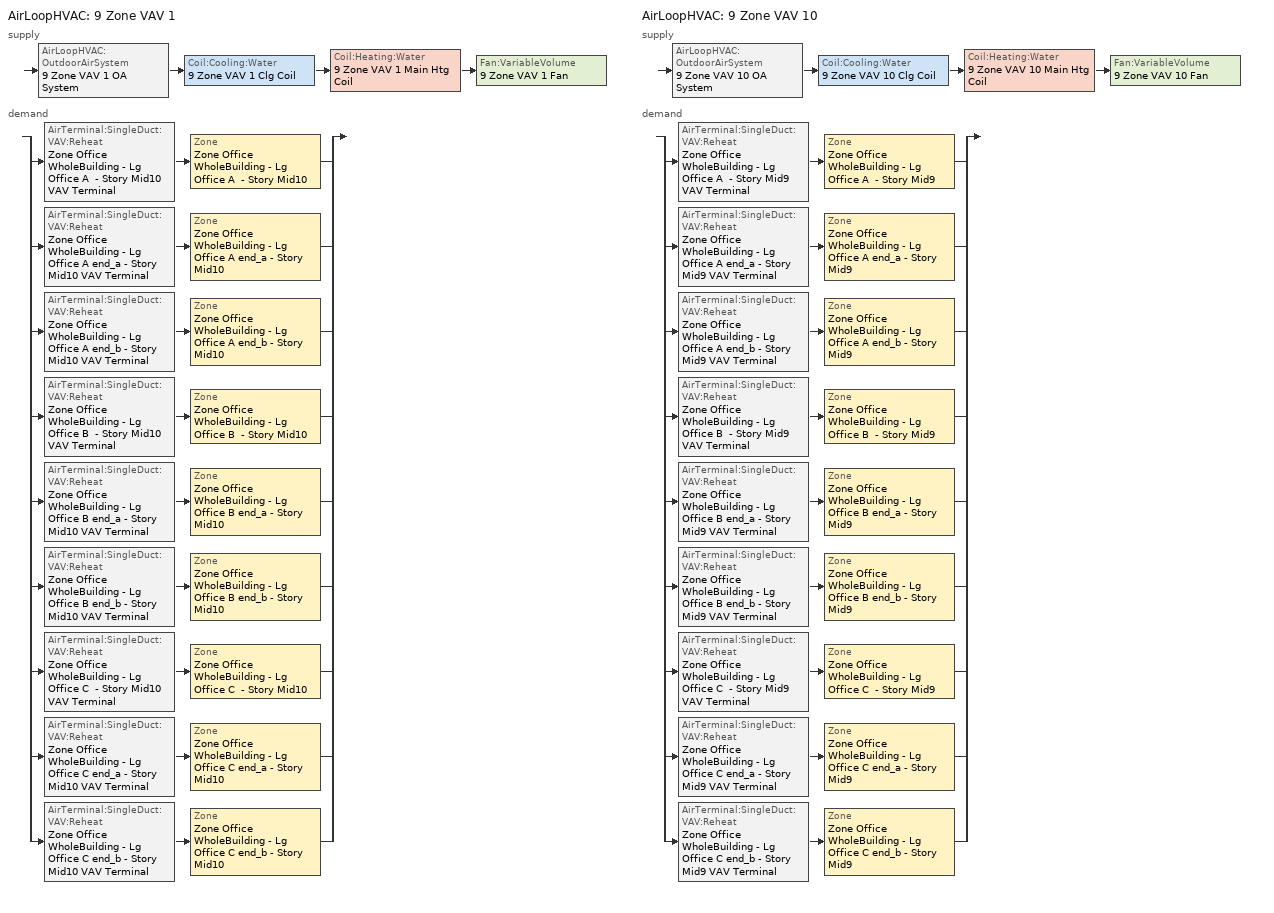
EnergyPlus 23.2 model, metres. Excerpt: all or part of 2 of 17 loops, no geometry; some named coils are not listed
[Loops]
AirLoopHVAC '9 Zone VAV 1'
 supply: AirLoopHVAC:OutdoorAirSystem '9 Zone VAV 1 OA System' > Coil:Cooling:Water '9 Zone VAV 1 Clg Coil' > Coil:Heating:Water '9 Zone VAV 1 Main Htg Coil' > Fan:VariableVolume '9 Zone VAV 1 Fan'
 demand: split
  | AirTerminal:SingleDuct:VAV:Reheat 'Zone Office WholeBuilding - Lg Office A  - Story Mid10 VAV Terminal' > Zone 'Zone Office WholeBuilding - Lg Office A  - Story Mid10'
  | AirTerminal:SingleDuct:VAV:Reheat 'Zone Office WholeBuilding - Lg Office A end_a - Story Mid10 VAV Terminal' > Zone 'Zone Office WholeBuilding - Lg Office A end_a - Story Mid10'
  | AirTerminal:SingleDuct:VAV:Reheat 'Zone Office WholeBuilding - Lg Office A end_b - Story Mid10 VAV Terminal' > Zone 'Zone Office WholeBuilding - Lg Office A end_b - Story Mid10'
  | AirTerminal:SingleDuct:VAV:Reheat 'Zone Office WholeBuilding - Lg Office B  - Story Mid10 VAV Terminal' > Zone 'Zone Office WholeBuilding - Lg Office B  - Story Mid10'
  | AirTerminal:SingleDuct:VAV:Reheat 'Zone Office WholeBuilding - Lg Office B end_a - Story Mid10 VAV Terminal' > Zone 'Zone Office WholeBuilding - Lg Office B end_a - Story Mid10'
  | AirTerminal:SingleDuct:VAV:Reheat 'Zone Office WholeBuilding - Lg Office B end_b - Story Mid10 VAV Terminal' > Zone 'Zone Office WholeBuilding - Lg Office B end_b - Story Mid10'
  | AirTerminal:SingleDuct:VAV:Reheat 'Zone Office WholeBuilding - Lg Office C  - Story Mid10 VAV Terminal' > Zone 'Zone Office WholeBuilding - Lg Office C  - Story Mid10'
  | AirTerminal:SingleDuct:VAV:Reheat 'Zone Office WholeBuilding - Lg Office C end_a - Story Mid10 VAV Terminal' > Zone 'Zone Office WholeBuilding - Lg Office C end_a - Story Mid10'
  | AirTerminal:SingleDuct:VAV:Reheat 'Zone Office WholeBuilding - Lg Office C end_b - Story Mid10 VAV Terminal' > Zone 'Zone Office WholeBuilding - Lg Office C end_b - Story Mid10'
AirLoopHVAC '9 Zone VAV 10'
 supply: AirLoopHVAC:OutdoorAirSystem '9 Zone VAV 10 OA System' > Coil:Cooling:Water '9 Zone VAV 10 Clg Coil' > Coil:Heating:Water '9 Zone VAV 10 Main Htg Coil' > Fan:VariableVolume '9 Zone VAV 10 Fan'
 demand: split
  | AirTerminal:SingleDuct:VAV:Reheat 'Zone Office WholeBuilding - Lg Office A  - Story Mid9 VAV Terminal' > Zone 'Zone Office WholeBuilding - Lg Office A  - Story Mid9'
  | AirTerminal:SingleDuct:VAV:Reheat 'Zone Office WholeBuilding - Lg Office A end_a - Story Mid9 VAV Terminal' > Zone 'Zone Office WholeBuilding - Lg Office A end_a - Story Mid9'
  | AirTerminal:SingleDuct:VAV:Reheat 'Zone Office WholeBuilding - Lg Office A end_b - Story Mid9 VAV Terminal' > Zone 'Zone Office WholeBuilding - Lg Office A end_b - Story Mid9'
  | AirTerminal:SingleDuct:VAV:Reheat 'Zone Office WholeBuilding - Lg Office B  - Story Mid9 VAV Terminal' > Zone 'Zone Office WholeBuilding - Lg Office B  - Story Mid9'
  | AirTerminal:SingleDuct:VAV:Reheat 'Zone Office WholeBuilding - Lg Office B end_a - Story Mid9 VAV Terminal' > Zone 'Zone Office WholeBuilding - Lg Office B end_a - Story Mid9'
  | AirTerminal:SingleDuct:VAV:Reheat 'Zone Office WholeBuilding - Lg Office B end_b - Story Mid9 VAV Terminal' > Zone 'Zone Office WholeBuilding - Lg Office B end_b - Story Mid9'
  | AirTerminal:SingleDuct:VAV:Reheat 'Zone Office WholeBuilding - Lg Office C  - Story Mid9 VAV Terminal' > Zone 'Zone Office WholeBuilding - Lg Office C  - Story Mid9'
  | AirTerminal:SingleDuct:VAV:Reheat 'Zone Office WholeBuilding - Lg Office C end_a - Story Mid9 VAV Terminal' > Zone 'Zone Office WholeBuilding - Lg Office C end_a - Story Mid9'
  | AirTerminal:SingleDuct:VAV:Reheat 'Zone Office WholeBuilding - Lg Office C end_b - Story Mid9 VAV Terminal' > Zone 'Zone Office WholeBuilding - Lg Office C end_b - Story Mid9'
[SizingPeriod:DesignDay] Day of Month=21; Dry-Bulb Temperature Range Modifier Type=DefaultMultipliers; Humidity Condition Type=Wetbulb; Barometric Pressure {Pa}=100702; Rain Indicator=No; Snow Indicator=No; Daylight Saving Time Indicator=No; Begin Environment Reset Mode=FullResetAtBeginEnvironment
Name | Month | Day Type | Maximum Dry-Bulb Temperature {C} | Daily Dry-Bulb Temperature Range {deltaC} | Wetbulb or DewPoint at Maximum Dry-Bulb {C} | Wind Speed {m/s} | Wind Direction {deg} | Solar Model Indicator | Sky Clearness | ASHRAE Clear Sky Optical Depth for Beam Irradiance (taub) | ASHRAE Clear Sky Optical Depth for Diffuse Irradiance (taud)
Maxwell Afb Ann Htg 99% Condns DB 1 | 1 | WinterDesignDay | -1 | 0 | -1 | 2.5 | 290 | ASHRAEClearSky | 0
Maxwell Afb Ann Htg 99.6% Condns DB 1 | 1 | WinterDesignDay | -2.8 | 0 | -2.8 | 2.5 | 290 | ASHRAEClearSky | 0
Maxwell Afb Ann Htg Wind 99% Condns WS=>MCDB 1 | 1 | WinterDesignDay | 11.5 | 0 | 11.5 | 8.4 | 290 | ASHRAEClearSky | 0
Maxwell Afb April .4% Condns DB=>MCWB 1 | 4 | SummerDesignDay | 31.1 | 12.7 | 20.1 | 3 | 240 | ASHRAETau |  | 0.392 | 2.32
Maxwell Afb April .4% Condns WB=>MCDB 1 | 4 | SummerDesignDay | 27.5 | 12.7 | 23.7 | 3 | 240 | ASHRAETau |  | 0.392 | 2.32
Maxwell Afb August .4% Condns DB=>MCWB 1 | 8 | SummerDesignDay | 37.5 | 10.4 | 24.8 | 3 | 240 | ASHRAETau |  | 0.429 | 2.293
Maxwell Afb August .4% Condns WB=>MCDB 1 | 8 | SummerDesignDay | 33.7 | 10.4 | 27.6 | 3 | 240 | ASHRAETau |  | 0.429 | 2.293
Maxwell Afb December .4% Condns DB=>MCWB 1 | 12 | SummerDesignDay | 26.1 | 10.6 | 20.7 | 3 | 240 | ASHRAETau |  | 0.345 | 2.62
Maxwell Afb December .4% Condns WB=>MCDB 1 | 12 | SummerDesignDay | 24.7 | 10.6 | 21.9 | 3 | 240 | ASHRAETau |  | 0.345 | 2.62
Maxwell Afb February .4% Condns DB=>MCWB 1 | 2 | SummerDesignDay | 25.1 | 10.7 | 19.1 | 3 | 240 | ASHRAETau |  | 0.354 | 2.53
Maxwell Afb February .4% Condns WB=>MCDB 1 | 2 | SummerDesignDay | 23.4 | 10.7 | 21 | 3 | 240 | ASHRAETau |  | 0.354 | 2.53
Maxwell Afb January .4% Condns DB=>MCWB 1 | 1 | SummerDesignDay | 24.1 | 10.5 | 18.3 | 3 | 240 | ASHRAETau |  | 0.343 | 2.614
Maxwell Afb January .4% Condns WB=>MCDB 1 | 1 | SummerDesignDay | 22.4 | 10.5 | 20.1 | 3 | 240 | ASHRAETau |  | 0.343 | 2.614
Maxwell Afb July .4% Condns DB=>MCWB 1 | 7 | SummerDesignDay | 37.7 | 10.3 | 25.3 | 3 | 240 | ASHRAETau |  | 0.459 | 2.177
Maxwell Afb July .4% Condns WB=>MCDB 1 | 7 | SummerDesignDay | 33.8 | 10.3 | 27.9 | 3 | 240 | ASHRAETau |  | 0.459 | 2.177
Maxwell Afb June .4% Condns DB=>MCWB 1 | 6 | SummerDesignDay | 37.2 | 10.8 | 24.2 | 3 | 240 | ASHRAETau |  | 0.409 | 2.294
Maxwell Afb June .4% Condns WB=>MCDB 1 | 6 | SummerDesignDay | 33 | 10.8 | 27.3 | 3 | 240 | ASHRAETau |  | 0.409 | 2.294
Maxwell Afb March .4% Condns DB=>MCWB 1 | 3 | SummerDesignDay | 29 | 12.1 | 19.4 | 3 | 240 | ASHRAETau |  | 0.364 | 2.471
Maxwell Afb March .4% Condns WB=>MCDB 1 | 3 | SummerDesignDay | 25.6 | 12.1 | 21.6 | 3 | 240 | ASHRAETau |  | 0.364 | 2.471
Maxwell Afb May .4% Condns DB=>MCWB 1 | 5 | SummerDesignDay | 34.1 | 11.6 | 22.3 | 3 | 240 | ASHRAETau |  | 0.384 | 2.345
Maxwell Afb May .4% Condns WB=>MCDB 1 | 5 | SummerDesignDay | 30.9 | 11.6 | 25.8 | 3 | 240 | ASHRAETau |  | 0.384 | 2.345
Maxwell Afb November .4% Condns DB=>MCWB 1 | 11 | SummerDesignDay | 27.8 | 11.6 | 20.3 | 3 | 240 | ASHRAETau |  | 0.365 | 2.527
Maxwell Afb November .4% Condns WB=>MCDB 1 | 11 | SummerDesignDay | 25.5 | 11.6 | 22.4 | 3 | 240 | ASHRAETau |  | 0.365 | 2.527
Maxwell Afb October .4% Condns DB=>MCWB 1 | 10 | SummerDesignDay | 32.7 | 12.7 | 22.6 | 3 | 240 | ASHRAETau |  | 0.385 | 2.452
Maxwell Afb October .4% Condns WB=>MCDB 1 | 10 | SummerDesignDay | 30.2 | 12.7 | 24.7 | 3 | 240 | ASHRAETau |  | 0.385 | 2.452
Maxwell Afb September .4% Condns DB=>MCWB 1 | 9 | SummerDesignDay | 36.4 | 11.2 | 23.5 | 3 | 240 | ASHRAETau |  | 0.397 | 2.43
Maxwell Afb September .4% Condns WB=>MCDB 1 | 9 | SummerDesignDay | 31.2 | 11.2 | 26.4 | 3 | 240 | ASHRAETau |  | 0.397 | 2.43
[ZoneControl:Thermostat] Temperature Difference Between Cutout And Setpoint {deltaC}=0
Name | Zone or ZoneList | Control Type Schedule | Control 1
Zone Office WholeBuilding - Lg Office A  - Story Mid10 Thermostat | Zone Office WholeBuilding - Lg Office A  - Story Mid10 | Zone Office WholeBuilding - Lg Office A  - Story Mid10 Thermostat Schedule | Office WholeBuilding - Lg Office - ComStock DOE Ref Pre-1980 Thermostat 2
Zone Office WholeBuilding - Lg Office A  - Story Mid9 Thermostat | Zone Office WholeBuilding - Lg Office A  - Story Mid9 | Zone Office WholeBuilding - Lg Office A  - Story Mid9 Thermostat Schedule | Office WholeBuilding - Lg Office - ComStock DOE Ref Pre-1980 Thermostat 11
Zone Office WholeBuilding - Lg Office A end_a - Story Mid10 Thermostat | Zone Office WholeBuilding - Lg Office A end_a - Story Mid10 | Zone Office WholeBuilding - Lg Office A end_a - Story Mid10 Thermostat Schedule | Office WholeBuilding - Lg Office - ComStock DOE Ref Pre-1980 Thermostat 15
Zone Office WholeBuilding - Lg Office A end_a - Story Mid9 Thermostat | Zone Office WholeBuilding - Lg Office A end_a - Story Mid9 | Zone Office WholeBuilding - Lg Office A end_a - Story Mid9 Thermostat Schedule | Office WholeBuilding - Lg Office - ComStock DOE Ref Pre-1980 Thermostat 24
Zone Office WholeBuilding - Lg Office A end_b - Story Mid10 Thermostat | Zone Office WholeBuilding - Lg Office A end_b - Story Mid10 | Zone Office WholeBuilding - Lg Office A end_b - Story Mid10 Thermostat Schedule | Office WholeBuilding - Lg Office - ComStock DOE Ref Pre-1980 Thermostat 27
Zone Office WholeBuilding - Lg Office A end_b - Story Mid9 Thermostat | Zone Office WholeBuilding - Lg Office A end_b - Story Mid9 | Zone Office WholeBuilding - Lg Office A end_b - Story Mid9 Thermostat Schedule | Office WholeBuilding - Lg Office - ComStock DOE Ref Pre-1980 Thermostat 36
Zone Office WholeBuilding - Lg Office B  - Story Mid10 Thermostat | Zone Office WholeBuilding - Lg Office B  - Story Mid10 | Zone Office WholeBuilding - Lg Office B  - Story Mid10 Thermostat Schedule | Office WholeBuilding - Lg Office - ComStock DOE Ref Pre-1980 Thermostat 40
Zone Office WholeBuilding - Lg Office B  - Story Mid9 Thermostat | Zone Office WholeBuilding - Lg Office B  - Story Mid9 | Zone Office WholeBuilding - Lg Office B  - Story Mid9 Thermostat Schedule | Office WholeBuilding - Lg Office - ComStock DOE Ref Pre-1980 Thermostat 49
Zone Office WholeBuilding - Lg Office B end_a - Story Mid10 Thermostat | Zone Office WholeBuilding - Lg Office B end_a - Story Mid10 | Zone Office WholeBuilding - Lg Office B end_a - Story Mid10 Thermostat Schedule | Office WholeBuilding - Lg Office - ComStock DOE Ref Pre-1980 Thermostat 53
Zone Office WholeBuilding - Lg Office B end_a - Story Mid9 Thermostat | Zone Office WholeBuilding - Lg Office B end_a - Story Mid9 | Zone Office WholeBuilding - Lg Office B end_a - Story Mid9 Thermostat Schedule | Office WholeBuilding - Lg Office - ComStock DOE Ref Pre-1980 Thermostat 62
Zone Office WholeBuilding - Lg Office B end_b - Story Mid10 Thermostat | Zone Office WholeBuilding - Lg Office B end_b - Story Mid10 | Zone Office WholeBuilding - Lg Office B end_b - Story Mid10 Thermostat Schedule | Office WholeBuilding - Lg Office - ComStock DOE Ref Pre-1980 Thermostat 65
Zone Office WholeBuilding - Lg Office B end_b - Story Mid9 Thermostat | Zone Office WholeBuilding - Lg Office B end_b - Story Mid9 | Zone Office WholeBuilding - Lg Office B end_b - Story Mid9 Thermostat Schedule | Office WholeBuilding - Lg Office - ComStock DOE Ref Pre-1980 Thermostat 74
Zone Office WholeBuilding - Lg Office C  - Story Mid10 Thermostat | Zone Office WholeBuilding - Lg Office C  - Story Mid10 | Zone Office WholeBuilding - Lg Office C  - Story Mid10 Thermostat Schedule | Office WholeBuilding - Lg Office - ComStock DOE Ref Pre-1980 Thermostat 78
Zone Office WholeBuilding - Lg Office C  - Story Mid9 Thermostat | Zone Office WholeBuilding - Lg Office C  - Story Mid9 | Zone Office WholeBuilding - Lg Office C  - Story Mid9 Thermostat Schedule | Office WholeBuilding - Lg Office - ComStock DOE Ref Pre-1980 Thermostat 87
Zone Office WholeBuilding - Lg Office C end_a - Story Mid10 Thermostat | Zone Office WholeBuilding - Lg Office C end_a - Story Mid10 | Zone Office WholeBuilding - Lg Office C end_a - Story Mid10 Thermostat Schedule | Office WholeBuilding - Lg Office - ComStock DOE Ref Pre-1980 Thermostat 91
Zone Office WholeBuilding - Lg Office C end_a - Story Mid9 Thermostat | Zone Office WholeBuilding - Lg Office C end_a - Story Mid9 | Zone Office WholeBuilding - Lg Office C end_a - Story Mid9 Thermostat Schedule | Office WholeBuilding - Lg Office - ComStock DOE Ref Pre-1980 Thermostat 100
Zone Office WholeBuilding - Lg Office C end_b - Story Mid10 Thermostat | Zone Office WholeBuilding - Lg Office C end_b - Story Mid10 | Zone Office WholeBuilding - Lg Office C end_b - Story Mid10 Thermostat Schedule | Office WholeBuilding - Lg Office - ComStock DOE Ref Pre-1980 Thermostat 103
Zone Office WholeBuilding - Lg Office C end_b - Story Mid9 Thermostat | Zone Office WholeBuilding - Lg Office C end_b - Story Mid9 | Zone Office WholeBuilding - Lg Office C end_b - Story Mid9 Thermostat Schedule | Office WholeBuilding - Lg Office - ComStock DOE Ref Pre-1980 Thermostat 112
[ThermostatSetpoint:DualSetpoint] Heating Setpoint Temperature Schedule=Large Office HtgSetp; Cooling Setpoint Temperature Schedule=Large Office ClgSetp
Office WholeBuilding - Lg Office - ComStock DOE Ref Pre-1980 Thermostat 2; Office WholeBuilding - Lg Office - ComStock DOE Ref Pre-1980 Thermostat 11; Office WholeBuilding - Lg Office - ComStock DOE Ref Pre-1980 Thermostat 15; Office WholeBuilding - Lg Office - ComStock DOE Ref Pre-1980 Thermostat 24; Office WholeBuilding - Lg Office - ComStock DOE Ref Pre-1980 Thermostat 27; Office WholeBuilding - Lg Office - ComStock DOE Ref Pre-1980 Thermostat 36; Office WholeBuilding - Lg Office - ComStock DOE Ref Pre-1980 Thermostat 40; Office WholeBuilding - Lg Office - ComStock DOE Ref Pre-1980 Thermostat 49; Office WholeBuilding - Lg Office - ComStock DOE Ref Pre-1980 Thermostat 53; Office WholeBuilding - Lg Office - ComStock DOE Ref Pre-1980 Thermostat 62; Office WholeBuilding - Lg Office - ComStock DOE Ref Pre-1980 Thermostat 65; Office WholeBuilding - Lg Office - ComStock DOE Ref Pre-1980 Thermostat 74; Office WholeBuilding - Lg Office - ComStock DOE Ref Pre-1980 Thermostat 78; Office WholeBuilding - Lg Office - ComStock DOE Ref Pre-1980 Thermostat 87; Office WholeBuilding - Lg Office - ComStock DOE Ref Pre-1980 Thermostat 91; Office WholeBuilding - Lg Office - ComStock DOE Ref Pre-1980 Thermostat 100; Office WholeBuilding - Lg Office - ComStock DOE Ref Pre-1980 Thermostat 103; Office WholeBuilding - Lg Office - ComStock DOE Ref Pre-1980 Thermostat 112
[AirTerminal:SingleDuct:VAV:Reheat] Availability Schedule=Always On Discrete; Maximum Air Flow Rate {m3/s}=Autosize; Zone Minimum Air Flow Input Method=Constant; Constant Minimum Air Flow Fraction=0.3; Fixed Minimum Air Flow Rate {m3/s}=0; Maximum Hot Water or Steam Flow Rate {m3/s}=Autosize; Minimum Hot Water or Steam Flow Rate {m3/s}=0; Convergence Tolerance=0.001; Damper Heating Action=Normal; Maximum Flow per Zone Floor Area During Reheat {m3/s-m2}=Autocalculate; Maximum Flow Fraction During Reheat=Autocalculate; Maximum Reheat Air Temperature {C}=40
Name | Reheat Coil
Zone Office WholeBuilding - Lg Office A  - Story Mid10 VAV Terminal | Zone Office WholeBuilding - Lg Office A  - Story Mid10 Reheat Coil
Zone Office WholeBuilding - Lg Office A  - Story Mid9 VAV Terminal | Zone Office WholeBuilding - Lg Office A  - Story Mid9 Reheat Coil
Zone Office WholeBuilding - Lg Office A end_a - Story Mid10 VAV Terminal | Zone Office WholeBuilding - Lg Office A end_a - Story Mid10 Reheat Coil
Zone Office WholeBuilding - Lg Office A end_a - Story Mid9 VAV Terminal | Zone Office WholeBuilding - Lg Office A end_a - Story Mid9 Reheat Coil
Zone Office WholeBuilding - Lg Office A end_b - Story Mid10 VAV Terminal | Zone Office WholeBuilding - Lg Office A end_b - Story Mid10 Reheat Coil
Zone Office WholeBuilding - Lg Office A end_b - Story Mid9 VAV Terminal | Zone Office WholeBuilding - Lg Office A end_b - Story Mid9 Reheat Coil
Zone Office WholeBuilding - Lg Office B  - Story Mid10 VAV Terminal | Zone Office WholeBuilding - Lg Office B  - Story Mid10 Reheat Coil
Zone Office WholeBuilding - Lg Office B  - Story Mid9 VAV Terminal | Zone Office WholeBuilding - Lg Office B  - Story Mid9 Reheat Coil
Zone Office WholeBuilding - Lg Office B end_a - Story Mid10 VAV Terminal | Zone Office WholeBuilding - Lg Office B end_a - Story Mid10 Reheat Coil
Zone Office WholeBuilding - Lg Office B end_a - Story Mid9 VAV Terminal | Zone Office WholeBuilding - Lg Office B end_a - Story Mid9 Reheat Coil
Zone Office WholeBuilding - Lg Office B end_b - Story Mid10 VAV Terminal | Zone Office WholeBuilding - Lg Office B end_b - Story Mid10 Reheat Coil
Zone Office WholeBuilding - Lg Office B end_b - Story Mid9 VAV Terminal | Zone Office WholeBuilding - Lg Office B end_b - Story Mid9 Reheat Coil
Zone Office WholeBuilding - Lg Office C  - Story Mid10 VAV Terminal | Zone Office WholeBuilding - Lg Office C  - Story Mid10 Reheat Coil
Zone Office WholeBuilding - Lg Office C  - Story Mid9 VAV Terminal | Zone Office WholeBuilding - Lg Office C  - Story Mid9 Reheat Coil
Zone Office WholeBuilding - Lg Office C end_a - Story Mid10 VAV Terminal | Zone Office WholeBuilding - Lg Office C end_a - Story Mid10 Reheat Coil
Zone Office WholeBuilding - Lg Office C end_a - Story Mid9 VAV Terminal | Zone Office WholeBuilding - Lg Office C end_a - Story Mid9 Reheat Coil
Zone Office WholeBuilding - Lg Office C end_b - Story Mid10 VAV Terminal | Zone Office WholeBuilding - Lg Office C end_b - Story Mid10 Reheat Coil
Zone Office WholeBuilding - Lg Office C end_b - Story Mid9 VAV Terminal | Zone Office WholeBuilding - Lg Office C end_b - Story Mid9 Reheat Coil
[Coil:Heating:Water] Availability Schedule=Always On Discrete; U-Factor Times Area Value {W/K}=Autosize; Maximum Water Flow Rate {m3/s}=Autosize; Performance Input Method=UFactorTimesAreaAndDesignWaterFlowRate; Rated Capacity {W}=Autosize; Rated Inlet Water Temperature {C}=82.2222; Rated Inlet Air Temperature {C}=7.22222; Rated Outlet Water Temperature {C}=71.1111; Rated Outlet Air Temperature {C}=12.7778; Rated Ratio for Air and Water Convection=0.5
9 Zone VAV 1 Main Htg Coil; 9 Zone VAV 10 Main Htg Coil
[Zone equipment]
Zone Office WholeBuilding - Lg Office A  - Story Mid10: Zone Office WholeBuilding - Lg Office A  - Story Mid10 VAV Terminal
Zone Office WholeBuilding - Lg Office A  - Story Mid9: Zone Office WholeBuilding - Lg Office A  - Story Mid9 VAV Terminal
Zone Office WholeBuilding - Lg Office A end_a - Story Mid10: Zone Office WholeBuilding - Lg Office A end_a - Story Mid10 VAV Terminal
Zone Office WholeBuilding - Lg Office A end_a - Story Mid9: Zone Office WholeBuilding - Lg Office A end_a - Story Mid9 VAV Terminal
Zone Office WholeBuilding - Lg Office A end_b - Story Mid10: Zone Office WholeBuilding - Lg Office A end_b - Story Mid10 VAV Terminal
Zone Office WholeBuilding - Lg Office A end_b - Story Mid9: Zone Office WholeBuilding - Lg Office A end_b - Story Mid9 VAV Terminal
Zone Office WholeBuilding - Lg Office B  - Story Mid10: Zone Office WholeBuilding - Lg Office B  - Story Mid10 VAV Terminal
Zone Office WholeBuilding - Lg Office B  - Story Mid9: Zone Office WholeBuilding - Lg Office B  - Story Mid9 VAV Terminal
Zone Office WholeBuilding - Lg Office B end_a - Story Mid10: Zone Office WholeBuilding - Lg Office B end_a - Story Mid10 VAV Terminal
Zone Office WholeBuilding - Lg Office B end_a - Story Mid9: Zone Office WholeBuilding - Lg Office B end_a - Story Mid9 VAV Terminal
Zone Office WholeBuilding - Lg Office B end_b - Story Mid10: Zone Office WholeBuilding - Lg Office B end_b - Story Mid10 VAV Terminal
Zone Office WholeBuilding - Lg Office B end_b - Story Mid9: Zone Office WholeBuilding - Lg Office B end_b - Story Mid9 VAV Terminal
Zone Office WholeBuilding - Lg Office C  - Story Mid10: Zone Office WholeBuilding - Lg Office C  - Story Mid10 VAV Terminal
Zone Office WholeBuilding - Lg Office C  - Story Mid9: Zone Office WholeBuilding - Lg Office C  - Story Mid9 VAV Terminal
Zone Office WholeBuilding - Lg Office C end_a - Story Mid10: Zone Office WholeBuilding - Lg Office C end_a - Story Mid10 VAV Terminal
Zone Office WholeBuilding - Lg Office C end_a - Story Mid9: Zone Office WholeBuilding - Lg Office C end_a - Story Mid9 VAV Terminal
Zone Office WholeBuilding - Lg Office C end_b - Story Mid10: Zone Office WholeBuilding - Lg Office C end_b - Story Mid10 VAV Terminal
Zone Office WholeBuilding - Lg Office C end_b - Story Mid9: Zone Office WholeBuilding - Lg Office C end_b - Story Mid9 VAV Terminal
[Sizing:Zone] Zone Cooling Design Supply Air Temperature Input Method=SupplyAirTemperature; Zone Cooling Design Supply Air Temperature {C}=12.7778; Zone Cooling Design Supply Air Temperature Difference {deltaC}=11.11; Zone Heating Design Supply Air Temperature Input Method=SupplyAirTemperature; Zone Heating Design Supply Air Temperature {C}=40; Zone Heating Design Supply Air Temperature Difference {deltaC}=11.11; Zone Cooling Design Supply Air Humidity Ratio {kgWater/kgDryAir}=0.0085; Zone Heating Design Supply Air Humidity Ratio {kgWater/kgDryAir}=0.008; Cooling Design Air Flow Method=DesignDayWithLimit; Cooling Design Air Flow Rate {m3/s}=0; Cooling Minimum Air Flow per Zone Floor Area {m3/s-m2}=0.000762; Cooling Minimum Air Flow {m3/s}=0; Cooling Minimum Air Flow Fraction=0; Heating Design Air Flow Method=DesignDay; Heating Design Air Flow Rate {m3/s}=0; Heating Maximum Air Flow per Zone Floor Area {m3/s-m2}=0.002032; Heating Maximum Air Flow {m3/s}=0.141576; Heating Maximum Air Flow Fraction=0.3; Account for Dedicated Outdoor Air System=No; Zone Load Sizing Method=Sensible Load Only No Latent Load; Zone Latent Cooling Design Supply Air Humidity Ratio Input Method=HumidityRatioDifference; Zone Cooling Design Supply Air Humidity Ratio Difference {kgWater/kgDryAir}=0.005; Zone Latent Heating Design Supply Air Humidity Ratio Input Method=HumidityRatioDifference; Zone Humidification Design Supply Air Humidity Ratio Difference {kgWater/kgDryAir}=0.005
Name | Design Specification Outdoor Air Object
Zone Office WholeBuilding - Lg Office A  - Story Mid10 | Zone Office WholeBuilding - Lg Office A  - Story Mid10 DSOA Space List
Zone Office WholeBuilding - Lg Office A  - Story Mid9 | Zone Office WholeBuilding - Lg Office A  - Story Mid9 DSOA Space List
Zone Office WholeBuilding - Lg Office A end_a - Story Mid10 | Zone Office WholeBuilding - Lg Office A end_a - Story Mid10 DSOA Space List
Zone Office WholeBuilding - Lg Office A end_a - Story Mid9 | Zone Office WholeBuilding - Lg Office A end_a - Story Mid9 DSOA Space List
Zone Office WholeBuilding - Lg Office A end_b - Story Mid10 | Zone Office WholeBuilding - Lg Office A end_b - Story Mid10 DSOA Space List
Zone Office WholeBuilding - Lg Office A end_b - Story Mid9 | Zone Office WholeBuilding - Lg Office A end_b - Story Mid9 DSOA Space List
Zone Office WholeBuilding - Lg Office B  - Story Mid10 | Zone Office WholeBuilding - Lg Office B  - Story Mid10 DSOA Space List
Zone Office WholeBuilding - Lg Office B  - Story Mid9 | Zone Office WholeBuilding - Lg Office B  - Story Mid9 DSOA Space List
Zone Office WholeBuilding - Lg Office B end_a - Story Mid10 | Zone Office WholeBuilding - Lg Office B end_a - Story Mid10 DSOA Space List
Zone Office WholeBuilding - Lg Office B end_a - Story Mid9 | Zone Office WholeBuilding - Lg Office B end_a - Story Mid9 DSOA Space List
Zone Office WholeBuilding - Lg Office B end_b - Story Mid10 | Zone Office WholeBuilding - Lg Office B end_b - Story Mid10 DSOA Space List
Zone Office WholeBuilding - Lg Office B end_b - Story Mid9 | Zone Office WholeBuilding - Lg Office B end_b - Story Mid9 DSOA Space List
Zone Office WholeBuilding - Lg Office C  - Story Mid10 | Zone Office WholeBuilding - Lg Office C  - Story Mid10 DSOA Space List
Zone Office WholeBuilding - Lg Office C  - Story Mid9 | Zone Office WholeBuilding - Lg Office C  - Story Mid9 DSOA Space List
Zone Office WholeBuilding - Lg Office C end_a - Story Mid10 | Zone Office WholeBuilding - Lg Office C end_a - Story Mid10 DSOA Space List
Zone Office WholeBuilding - Lg Office C end_a - Story Mid9 | Zone Office WholeBuilding - Lg Office C end_a - Story Mid9 DSOA Space List
Zone Office WholeBuilding - Lg Office C end_b - Story Mid10 | Zone Office WholeBuilding - Lg Office C end_b - Story Mid10 DSOA Space List
Zone Office WholeBuilding - Lg Office C end_b - Story Mid9 | Zone Office WholeBuilding - Lg Office C end_b - Story Mid9 DSOA Space List
[Controller:MechanicalVentilation] Availability Schedule=Always On Discrete; Demand Controlled Ventilation=No; System Outdoor Air Method=ZoneSum; Design Specification Outdoor Air Object Name 1=Office WholeBuilding - Lg Office Ventilation; Design Specification Outdoor Air Object Name 2=Office WholeBuilding - Lg Office Ventilation; Design Specification Outdoor Air Object Name 3=Office WholeBuilding - Lg Office Ventilation; Design Specification Outdoor Air Object Name 4=Office WholeBuilding - Lg Office Ventilation; Design Specification Outdoor Air Object Name 5=Office WholeBuilding - Lg Office Ventilation; Design Specification Outdoor Air Object Name 6=Office WholeBuilding - Lg Office Ventilation; Design Specification Outdoor Air Object Name 7=Office WholeBuilding - Lg Office Ventilation; Design Specification Outdoor Air Object Name 8=Office WholeBuilding - Lg Office Ventilation; Design Specification Outdoor Air Object Name 9=Office WholeBuilding - Lg Office Ventilation
Name | Zone or ZoneList Name 1 | Zone or ZoneList Name 2 | Zone or ZoneList Name 3 | Zone or ZoneList Name 4 | Zone or ZoneList Name 5 | Zone or ZoneList Name 6 | Zone or ZoneList Name 7 | Zone or ZoneList Name 8 | Zone or ZoneList Name 9
9 Zone VAV 1 Vent Controller | Zone Office WholeBuilding - Lg Office A  - Story Mid10 | Zone Office WholeBuilding - Lg Office A end_a - Story Mid10 | Zone Office WholeBuilding - Lg Office A end_b - Story Mid10 | Zone Office WholeBuilding - Lg Office B  - Story Mid10 | Zone Office WholeBuilding - Lg Office B end_a - Story Mid10 | Zone Office WholeBuilding - Lg Office B end_b - Story Mid10 | Zone Office WholeBuilding - Lg Office C  - Story Mid10 | Zone Office WholeBuilding - Lg Office C end_a - Story Mid10 | Zone Office WholeBuilding - Lg Office C end_b - Story Mid10
9 Zone VAV 10 Vent Controller | Zone Office WholeBuilding - Lg Office A  - Story Mid9 | Zone Office WholeBuilding - Lg Office A end_a - Story Mid9 | Zone Office WholeBuilding - Lg Office A end_b - Story Mid9 | Zone Office WholeBuilding - Lg Office B  - Story Mid9 | Zone Office WholeBuilding - Lg Office B end_a - Story Mid9 | Zone Office WholeBuilding - Lg Office B end_b - Story Mid9 | Zone Office WholeBuilding - Lg Office C  - Story Mid9 | Zone Office WholeBuilding - Lg Office C end_a - Story Mid9 | Zone Office WholeBuilding - Lg Office C end_b - Story Mid9
[DesignSpecification:OutdoorAir]
Office WholeBuilding - Lg Office Ventilation: Outdoor Air Method=Sum; Outdoor Air Flow per Person {m3/s-person}=0.00943895; Outdoor Air Flow per Zone Floor Area {m3/s-m2}=0; Outdoor Air Flow per Zone {m3/s}=0; Outdoor Air Flow Air Changes per Hour {1/hr}=0
[DesignSpecification:OutdoorAir:SpaceList] Space Design Specification Outdoor Air Object Name 1=Office WholeBuilding - Lg Office Ventilation
Name | Space Name 1
Zone Office WholeBuilding - Lg Office A  - Story Mid10 DSOA Space List | Office WholeBuilding - Lg Office A  - Story Mid10
Zone Office WholeBuilding - Lg Office A  - Story Mid9 DSOA Space List | Office WholeBuilding - Lg Office A  - Story Mid9
Zone Office WholeBuilding - Lg Office A end_a - Story Mid10 DSOA Space List | Office WholeBuilding - Lg Office A end_a - Story Mid10
Zone Office WholeBuilding - Lg Office A end_a - Story Mid9 DSOA Space List | Office WholeBuilding - Lg Office A end_a - Story Mid9
Zone Office WholeBuilding - Lg Office A end_b - Story Mid10 DSOA Space List | Office WholeBuilding - Lg Office A end_b - Story Mid10
Zone Office WholeBuilding - Lg Office A end_b - Story Mid9 DSOA Space List | Office WholeBuilding - Lg Office A end_b - Story Mid9
Zone Office WholeBuilding - Lg Office B  - Story Mid10 DSOA Space List | Office WholeBuilding - Lg Office B  - Story Mid10
Zone Office WholeBuilding - Lg Office B  - Story Mid9 DSOA Space List | Office WholeBuilding - Lg Office B  - Story Mid9
Zone Office WholeBuilding - Lg Office B end_a - Story Mid10 DSOA Space List | Office WholeBuilding - Lg Office B end_a - Story Mid10
Zone Office WholeBuilding - Lg Office B end_a - Story Mid9 DSOA Space List | Office WholeBuilding - Lg Office B end_a - Story Mid9
Zone Office WholeBuilding - Lg Office B end_b - Story Mid10 DSOA Space List | Office WholeBuilding - Lg Office B end_b - Story Mid10
Zone Office WholeBuilding - Lg Office B end_b - Story Mid9 DSOA Space List | Office WholeBuilding - Lg Office B end_b - Story Mid9
Zone Office WholeBuilding - Lg Office C  - Story Mid10 DSOA Space List | Office WholeBuilding - Lg Office C  - Story Mid10
Zone Office WholeBuilding - Lg Office C  - Story Mid9 DSOA Space List | Office WholeBuilding - Lg Office C  - Story Mid9
Zone Office WholeBuilding - Lg Office C end_a - Story Mid10 DSOA Space List | Office WholeBuilding - Lg Office C end_a - Story Mid10
Zone Office WholeBuilding - Lg Office C end_a - Story Mid9 DSOA Space List | Office WholeBuilding - Lg Office C end_a - Story Mid9
Zone Office WholeBuilding - Lg Office C end_b - Story Mid10 DSOA Space List | Office WholeBuilding - Lg Office C end_b - Story Mid10
Zone Office WholeBuilding - Lg Office C end_b - Story Mid9 DSOA Space List | Office WholeBuilding - Lg Office C end_b - Story Mid9
[AirLoopHVAC] Design Supply Air Flow Rate {m3/s}=AutoSize; Design Return Air Flow Fraction of Supply Air Flow=1
9 Zone VAV 1; 9 Zone VAV 10
[Sizing:System] Type of Load to Size On=Sensible; Design Outdoor Air Flow Rate {m3/s}=Autosize; Central Heating Maximum System Air Flow Ratio=0.3; Preheat Design Temperature {C}=7.22222; Preheat Design Humidity Ratio {kgWater/kgDryAir}=0.008; Precool Design Temperature {C}=12.7778; Precool Design Humidity Ratio {kgWater/kgDryAir}=0.008; Central Cooling Design Supply Air Temperature {C}=12.7778; Central Heating Design Supply Air Temperature {C}=12.7778; Type of Zone Sum to Use=Coincident; 100% Outdoor Air in Cooling=No; 100% Outdoor Air in Heating=No; Central Cooling Design Supply Air Humidity Ratio {kgWater/kgDryAir}=0.0085; Central Heating Design Supply Air Humidity Ratio {kgWater/kgDryAir}=0.008; Cooling Supply Air Flow Rate Method=DesignDay; Cooling Supply Air Flow Rate {m3/s}=0; Cooling Supply Air Flow Rate Per Floor Area {m3/s-m2}=0.00996765; Cooling Fraction of Autosized Cooling Supply Air Flow Rate=1; Cooling Supply Air Flow Rate Per Unit Cooling Capacity {m3/s-W}=3.94755e-05; Heating Supply Air Flow Rate Method=DesignDay; Heating Supply Air Flow Rate {m3/s}=0; Heating Supply Air Flow Rate Per Floor Area {m3/s-m2}=0.00996765; Heating Fraction of Autosized Heating Supply Air Flow Rate=1; Heating Fraction of Autosized Cooling Supply Air Flow Rate=1; Heating Supply Air Flow Rate Per Unit Heating Capacity {m3/s-W}=3.15882e-05; System Outdoor Air Method=ZoneSum; Zone Maximum Outdoor Air Fraction=1; Cooling Design Capacity Method=CoolingDesignCapacity; Cooling Design Capacity {W}=Autosize; Cooling Design Capacity Per Floor Area {W/m2}=234.7; Fraction of Autosized Cooling Design Capacity=1; Heating Design Capacity Method=HeatingDesignCapacity; Heating Design Capacity {W}=Autosize; Heating Design Capacity Per Floor Area {W/m2}=157; Fraction of Autosized Heating Design Capacity=1; Central Cooling Capacity Control Method=OnOff; Occupant Diversity=Autosize
9 Zone VAV 1; 9 Zone VAV 10
[Controller:WaterCoil] Control Variable=Temperature; Actuator Variable=Flow; Maximum Actuated Flow {m3/s}=Autosize; Minimum Actuated Flow {m3/s}=0
Name | Action | Controller Convergence Tolerance {deltaC}
9 Zone VAV 1 Clg Coil Controller; 9 Zone VAV 10 Clg Coil Controller | Reverse | Autosize
9 Zone VAV 1 Main Htg Coil Controller; 9 Zone VAV 10 Main Htg Coil Controller | Normal | 0.0001
[Controller:OutdoorAir] Minimum Outdoor Air Flow Rate {m3/s}=Autosize; Maximum Outdoor Air Flow Rate {m3/s}=Autosize; Economizer Control Type=NoEconomizer; Economizer Control Action Type=ModulateFlow; Economizer Maximum Limit Dry-Bulb Temperature {C}=12.7778; Economizer Maximum Limit Enthalpy {J/kg}=64000; Lockout Type=LockoutWithHeating; Minimum Limit Type=FixedMinimum; Minimum Outdoor Air Schedule=Always On Discrete; High Humidity Control=No; Control High Indoor Humidity Based on Outdoor Humidity Ratio=Yes; Heat Recovery Bypass Control Type=BypassWhenWithinEconomizerLimits; Economizer Operation Staging=InterlockedWithMechanicalCooling
Name | Mechanical Ventilation Controller
9 Zone VAV 1 OA Controller | 9 Zone VAV 1 Vent Controller
9 Zone VAV 10 OA Controller | 9 Zone VAV 10 Vent Controller
[AvailabilityManager:Scheduled] Schedule=Always On Discrete
15 Zone VAV OA System Availability Manager; 9 Zone VAV OA System Availability Manager; 9 Zone VAV 1 OA System Availability Manager; 9 Zone VAV 10 OA System Availability Manager; 9 Zone VAV 11 OA System Availability Manager; 9 Zone VAV 2 OA System Availability Manager; 9 Zone VAV 3 OA System Availability Manager; 9 Zone VAV 4 OA System Availability Manager; 9 Zone VAV 5 OA System Availability Manager; 9 Zone VAV 6 OA System Availability Manager; 9 Zone VAV 7 OA System Availability Manager; 9 Zone VAV 8 OA System Availability Manager; 9 Zone VAV 9 OA System Availability Manager
[SetpointManager:MixedAir] Control Variable=Temperature
Name | Setpoint Node or NodeList
9 Zone VAV 1 Mixed Air Node OS Default SPM | 9 Zone VAV 1 Mixed Air Node
9 Zone VAV 1 Clg Coil Outlet Air Node OS Default SPM | 9 Zone VAV 1 Clg Coil Outlet Air Node
9 Zone VAV 1 Main Htg Coil Outlet Air Node OS Default SPM | 9 Zone VAV 1 Main Htg Coil Outlet Air Node
9 Zone VAV 10 Mixed Air Node OS Default SPM | 9 Zone VAV 10 Mixed Air Node
9 Zone VAV 10 Clg Coil Outlet Air Node OS Default SPM | 9 Zone VAV 10 Clg Coil Outlet Air Node
9 Zone VAV 10 Main Htg Coil Outlet Air Node OS Default SPM | 9 Zone VAV 10 Main Htg Coil Outlet Air Node
[Coil:Cooling:Water] Availability Schedule=Always On Discrete; Design Water Flow Rate {m3/s}=Autosize; Design Air Flow Rate {m3/s}=Autosize; Design Inlet Water Temperature {C}=Autosize; Design Inlet Air Temperature {C}=Autosize; Design Outlet Air Temperature {C}=Autosize; Design Inlet Air Humidity Ratio {kgWater/kgDryAir}=Autosize; Design Outlet Air Humidity Ratio {kgWater/kgDryAir}=Autosize; Type of Analysis=SimpleAnalysis; Heat Exchanger Configuration=CrossFlow
9 Zone VAV 1 Clg Coil; 9 Zone VAV 10 Clg Coil
[Fan:VariableVolume] Fan Total Efficiency=0.6006; Pressure Rise {Pa}=1574.24; Maximum Flow Rate {m3/s}=AutoSize; Fan Power Minimum Flow Rate Input Method=Fraction; Fan Power Minimum Flow Fraction=0.25; Fan Power Minimum Air Flow Rate {m3/s}=0; Motor Efficiency=0.924; Motor In Airstream Fraction=1; Fan Power Coefficient 1=0.189848; Fan Power Coefficient 2=0.31447; Fan Power Coefficient 3=0.495682; Fan Power Coefficient 4=0; Fan Power Coefficient 5=0
Name | Availability Schedule
9 Zone VAV 1 Fan | 9 Zone VAV 1 Occ Sch
9 Zone VAV 10 Fan | 9 Zone VAV 10 Occ Sch
[SetpointManager:Scheduled] Control Variable=Temperature; Schedule=Supply Air Temp - 55.0F
Name | Setpoint Node or NodeList
9 Zone VAV 1 Supply Air Setpoint Manager | 9 Zone VAV 1 Supply Outlet Node
9 Zone VAV 10 Supply Air Setpoint Manager | 9 Zone VAV 10 Supply Outlet Node
[Schedule:Day:Interval]
Large Office HtgSetp Default: Average, 02:45, 15.6, 19:45, 21, 24:00, 15.6
Large Office HtgSetp Sat Day: Average, 02:45, 15.6, 24:00, 21
Large Office HtgSetp SmrDsn|Sun Day: Average, 04:45, 15.6, 24:00, 15.6
Large Office HtgSetp Summer Design Day: No, 24:00, 15.6
Large Office HtgSetp Winter Design Day: No, 24:00, 21
Large Office ClgSetp Default: Average, 02:45, 26.7, 19:45, 24, 24:00, 26.7
Large Office ClgSetp Sat Day: Average, 02:45, 26.7, 24:00, 24
Large Office ClgSetp WntrDsn|Sun Day: Average, 04:45, 26.7, 24:00, 26.7
Large Office ClgSetp Summer Design Day: No, 06:00, 26.7, 22:00, 24, 24:00, 26.7
Large Office ClgSetp Winter Design Day: No, 24:00, 26.7
9 Zone VAV 1 Occ Sch Default; 9 Zone VAV 10 Occ Sch Default: No, 03:30, 0, 18:15, 1, 24:00, 0
9 Zone VAV 1 Occ Sch Saturday; 9 Zone VAV 10 Occ Sch Saturday: No, 03:45, 0, 20:22, 1, 24:00, 0
9 Zone VAV 1 Occ Sch Summer Design Day; 9 Zone VAV 1 Occ Sch Winter Design Day; 9 Zone VAV 10 Occ Sch Summer Design Day; 9 Zone VAV 10 Occ Sch Winter Design Day: No, 24:00, 1
9 Zone VAV 1 Occ Sch Sunday; 9 Zone VAV 10 Occ Sch Sunday: No, 24:00, 0
autogen Supply Air Temp - 55.0F 0_day_sch; autogen Supply Air Temp - 55.0F 1_day_sch; Supply Air Temp - 55.0F Default: Average, 24:00, 12.7778
[Schedule:Week:Daily]
Large Office HtgSetp Week Rule - Jan1-Jan6: Large Office HtgSetp Default, Large Office HtgSetp Default, Large Office HtgSetp Default, Large Office HtgSetp Default, Large Office HtgSetp Default, Large Office HtgSetp Default, Large Office HtgSetp Sat Day, Large Office HtgSetp Default, Large Office HtgSetp Summer Design Day, Large Office HtgSetp Winter Design Day, Large Office HtgSetp Default, Large Office HtgSetp Default
Large Office HtgSetp Week Rule - Jan7-Dec31: Large Office HtgSetp SmrDsn|Sun Day, Large Office HtgSetp Default, Large Office HtgSetp Default, Large Office HtgSetp Default, Large Office HtgSetp Default, Large Office HtgSetp Default, Large Office HtgSetp Sat Day, Large Office HtgSetp Default, Large Office HtgSetp Summer Design Day, Large Office HtgSetp Winter Design Day, Large Office HtgSetp Default, Large Office HtgSetp Default
Large Office ClgSetp Week Rule - Jan1-Jan6: Large Office ClgSetp Default, Large Office ClgSetp Default, Large Office ClgSetp Default, Large Office ClgSetp Default, Large Office ClgSetp Default, Large Office ClgSetp Default, Large Office ClgSetp Sat Day, Large Office ClgSetp Default, Large Office ClgSetp Summer Design Day, Large Office ClgSetp Winter Design Day, Large Office ClgSetp Default, Large Office ClgSetp Default
Large Office ClgSetp Week Rule - Jan7-Dec31: Large Office ClgSetp WntrDsn|Sun Day, Large Office ClgSetp Default, Large Office ClgSetp Default, Large Office ClgSetp Default, Large Office ClgSetp Default, Large Office ClgSetp Default, Large Office ClgSetp Sat Day, Large Office ClgSetp Default, Large Office ClgSetp Summer Design Day, Large Office ClgSetp Winter Design Day, Large Office ClgSetp Default, Large Office ClgSetp Default
9 Zone VAV 1 Occ Sch Week Rule - Jan1-Jan6: 9 Zone VAV 1 Occ Sch Default, 9 Zone VAV 1 Occ Sch Default, 9 Zone VAV 1 Occ Sch Default, 9 Zone VAV 1 Occ Sch Default, 9 Zone VAV 1 Occ Sch Default, 9 Zone VAV 1 Occ Sch Default, 9 Zone VAV 1 Occ Sch Saturday, 9 Zone VAV 1 Occ Sch Default, 9 Zone VAV 1 Occ Sch Summer Design Day, 9 Zone VAV 1 Occ Sch Winter Design Day, 9 Zone VAV 1 Occ Sch Default, 9 Zone VAV 1 Occ Sch Default
9 Zone VAV 1 Occ Sch Week Rule - Jan7-Dec31: 9 Zone VAV 1 Occ Sch Sunday, 9 Zone VAV 1 Occ Sch Default, 9 Zone VAV 1 Occ Sch Default, 9 Zone VAV 1 Occ Sch Default, 9 Zone VAV 1 Occ Sch Default, 9 Zone VAV 1 Occ Sch Default, 9 Zone VAV 1 Occ Sch Saturday, 9 Zone VAV 1 Occ Sch Default, 9 Zone VAV 1 Occ Sch Summer Design Day, 9 Zone VAV 1 Occ Sch Winter Design Day, 9 Zone VAV 1 Occ Sch Default, 9 Zone VAV 1 Occ Sch Default
9 Zone VAV 10 Occ Sch Week Rule - Jan1-Jan6: 9 Zone VAV 10 Occ Sch Default, 9 Zone VAV 10 Occ Sch Default, 9 Zone VAV 10 Occ Sch Default, 9 Zone VAV 10 Occ Sch Default, 9 Zone VAV 10 Occ Sch Default, 9 Zone VAV 10 Occ Sch Default, 9 Zone VAV 10 Occ Sch Saturday, 9 Zone VAV 10 Occ Sch Default, 9 Zone VAV 10 Occ Sch Summer Design Day, 9 Zone VAV 10 Occ Sch Winter Design Day, 9 Zone VAV 10 Occ Sch Default, 9 Zone VAV 10 Occ Sch Default
9 Zone VAV 10 Occ Sch Week Rule - Jan7-Dec31: 9 Zone VAV 10 Occ Sch Sunday, 9 Zone VAV 10 Occ Sch Default, 9 Zone VAV 10 Occ Sch Default, 9 Zone VAV 10 Occ Sch Default, 9 Zone VAV 10 Occ Sch Default, 9 Zone VAV 10 Occ Sch Default, 9 Zone VAV 10 Occ Sch Saturday, 9 Zone VAV 10 Occ Sch Default, 9 Zone VAV 10 Occ Sch Summer Design Day, 9 Zone VAV 10 Occ Sch Winter Design Day, 9 Zone VAV 10 Occ Sch Default, 9 Zone VAV 10 Occ Sch Default
Supply Air Temp - 55.0F Week Rule - Jan1-Jan6: Supply Air Temp - 55.0F Default, Supply Air Temp - 55.0F Default, Supply Air Temp - 55.0F Default, Supply Air Temp - 55.0F Default, Supply Air Temp - 55.0F Default, Supply Air Temp - 55.0F Default, autogen Supply Air Temp - 55.0F 0_day_sch, Supply Air Temp - 55.0F Default, Supply Air Temp - 55.0F Default, Supply Air Temp - 55.0F Default, Supply Air Temp - 55.0F Default, Supply Air Temp - 55.0F Default
Supply Air Temp - 55.0F Week Rule - Jan7-Dec31: autogen Supply Air Temp - 55.0F 1_day_sch, Supply Air Temp - 55.0F Default, Supply Air Temp - 55.0F Default, Supply Air Temp - 55.0F Default, Supply Air Temp - 55.0F Default, Supply Air Temp - 55.0F Default, autogen Supply Air Temp - 55.0F 0_day_sch, Supply Air Temp - 55.0F Default, Supply Air Temp - 55.0F Default, Supply Air Temp - 55.0F Default, Supply Air Temp - 55.0F Default, Supply Air Temp - 55.0F Default
[Schedule:Year]
Large Office HtgSetp: Large Office HtgSetp Week Rule - Jan1-Jan6, 1, 1, 1, 6, Large Office HtgSetp Week Rule - Jan7-Dec31, 1, 7, 12, 31
Large Office ClgSetp: Large Office ClgSetp Week Rule - Jan1-Jan6, 1, 1, 1, 6, Large Office ClgSetp Week Rule - Jan7-Dec31, 1, 7, 12, 31
9 Zone VAV 1 Occ Sch: 9 Zone VAV 1 Occ Sch Week Rule - Jan1-Jan6, 1, 1, 1, 6, 9 Zone VAV 1 Occ Sch Week Rule - Jan7-Dec31, 1, 7, 12, 31
9 Zone VAV 10 Occ Sch: 9 Zone VAV 10 Occ Sch Week Rule - Jan1-Jan6, 1, 1, 1, 6, 9 Zone VAV 10 Occ Sch Week Rule - Jan7-Dec31, 1, 7, 12, 31
Supply Air Temp - 55.0F: Supply Air Temp - 55.0F Week Rule - Jan1-Jan6, 1, 1, 1, 6, Supply Air Temp - 55.0F Week Rule - Jan7-Dec31, 1, 7, 12, 31
[Schedule:Compact]
Zone Office WholeBuilding - Lg Office A  - Story Mid10 Thermostat Schedule; Zone Office WholeBuilding - Lg Office A  - Story Mid9 Thermostat Schedule; Zone Office WholeBuilding - Lg Office A end_a - Story Mid10 Thermostat Schedule; Zone Office WholeBuilding - Lg Office A end_a - Story Mid9 Thermostat Schedule; Zone Office WholeBuilding - Lg Office A end_b - Story Mid10 Thermostat Schedule; Zone Office WholeBuilding - Lg Office A end_b - Story Mid9 Thermostat Schedule; Zone Office WholeBuilding - Lg Office B  - Story Mid10 Thermostat Schedule; Zone Office WholeBuilding - Lg Office B  - Story Mid9 Thermostat Schedule; Zone Office WholeBuilding - Lg Office B end_a - Story Mid10 Thermostat Schedule; Zone Office WholeBuilding - Lg Office B end_a - Story Mid9 Thermostat Schedule; Zone Office WholeBuilding - Lg Office B end_b - Story Mid10 Thermostat Schedule; Zone Office WholeBuilding - Lg Office B end_b - Story Mid9 Thermostat Schedule; Zone Office WholeBuilding - Lg Office C  - Story Mid10 Thermostat Schedule; Zone Office WholeBuilding - Lg Office C  - Story Mid9 Thermostat Schedule; Zone Office WholeBuilding - Lg Office C end_a - Story Mid10 Thermostat Schedule; Zone Office WholeBuilding - Lg Office C end_a - Story Mid9 Thermostat Schedule; Zone Office WholeBuilding - Lg Office C end_b - Story Mid10 Thermostat Schedule; Zone Office WholeBuilding - Lg Office C end_b - Story Mid9 Thermostat Schedule: Through: 12/31, For: AllDays, Until: 24:00, 4
[Schedule:Constant]
Always On Discrete: Hourly Value=1
